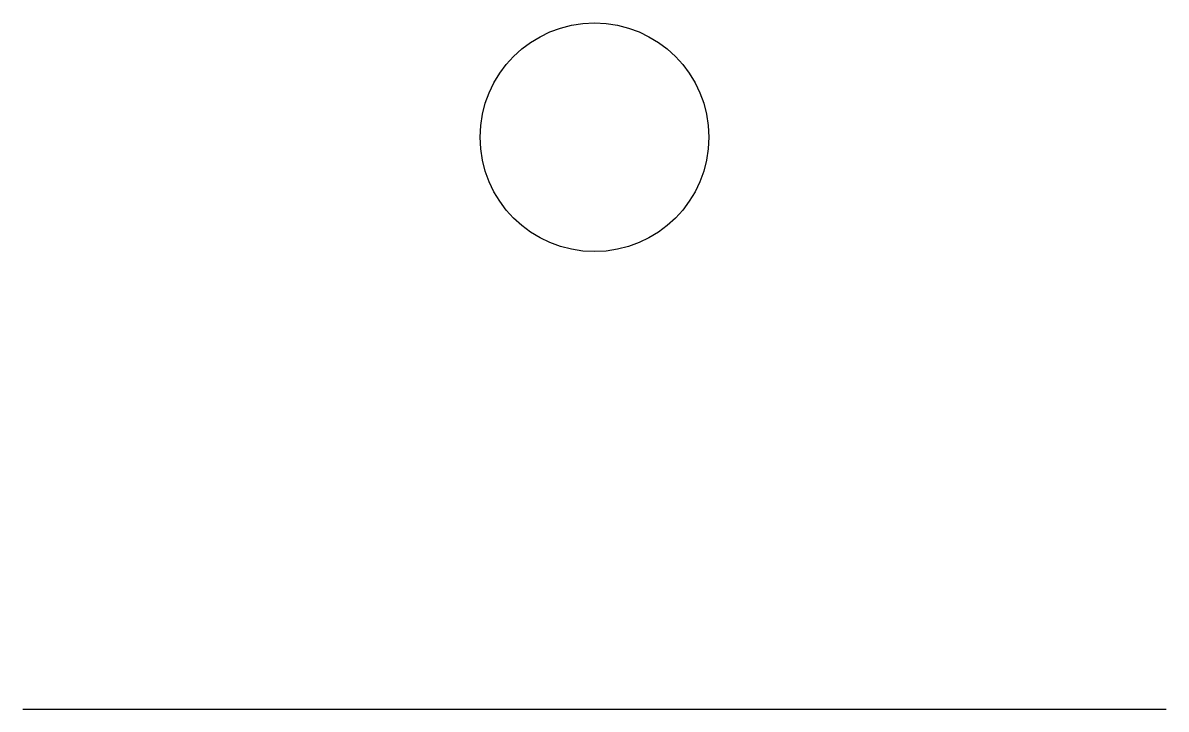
# Model space of a CAD drawing. Header units: millimetres. Extents: x 0 to 100, y 0 to 60.
import ezdxf

# ---------------------------------------------------------------- set-up
doc = ezdxf.new("R2010")
doc.units = ezdxf.units.MM
doc.layers.add('DEVICE', color=3, linetype='Continuous')

msp = doc.modelspace()

# ---------------------------------------------------------------- linework, layer by layer
msp.add_circle((50, 50), 10)
at = {"layer": 'DEVICE'}
msp.add_line((0, 0), (100, 0), dxfattribs=at)

doc.saveas('drawing.dxf')
